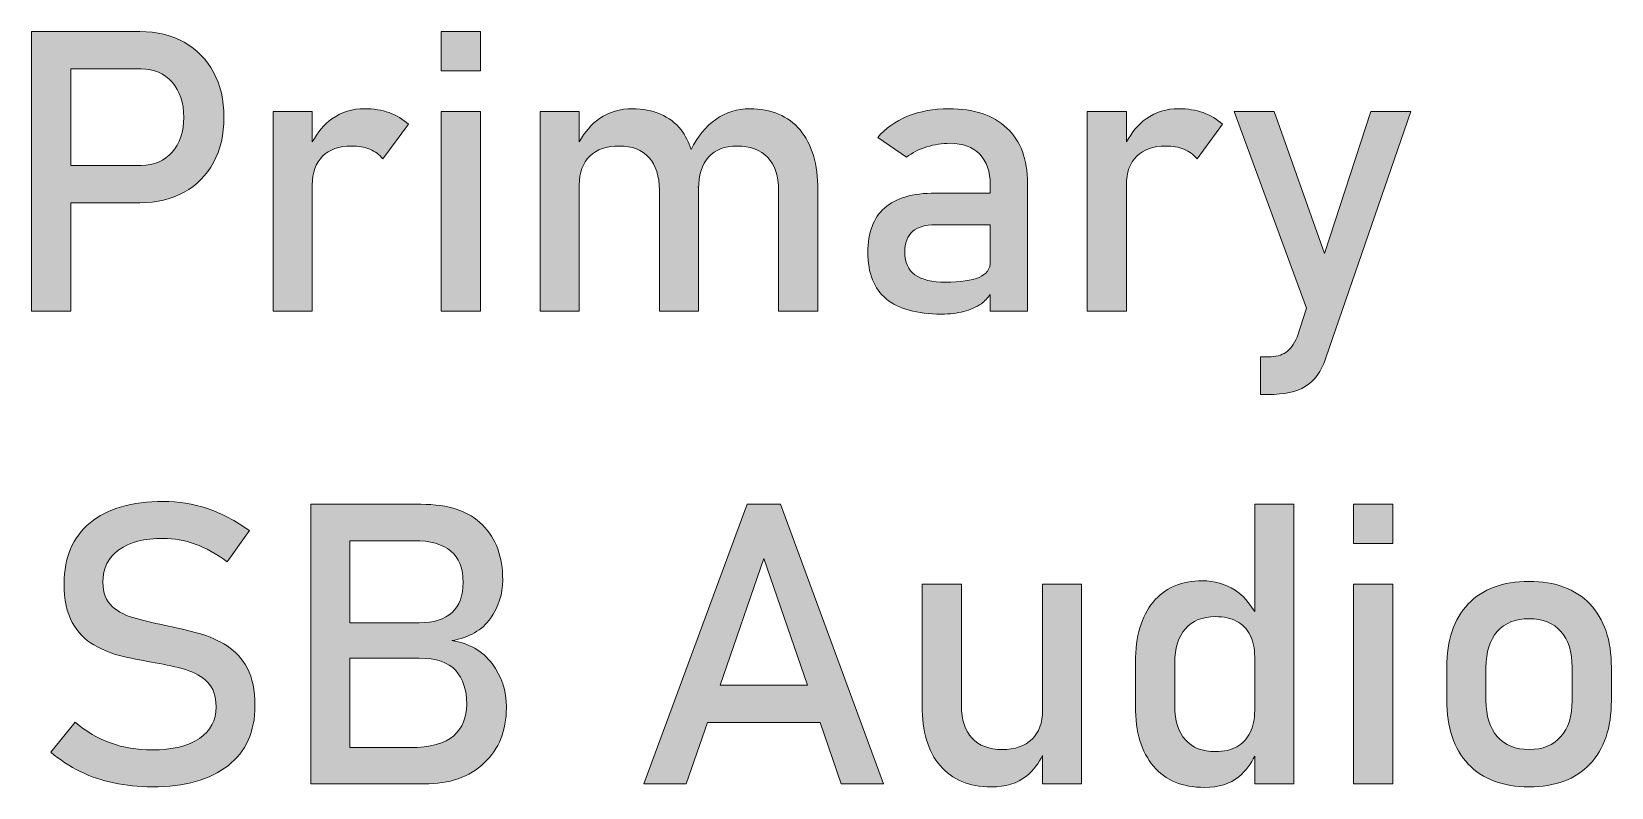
# Model space of a CAD drawing. Header units: inches. Extents: x 25 to 180, y 78 to 199.
# Drawn here: x 71.74 to 78.52, y 172.57 to 175.81 of the extents above; entities that cross this region are included whole.
import ezdxf

# ---------------------------------------------------------------- set-up
doc = ezdxf.new("R2010")
doc.units = ezdxf.units.IN
doc.header["$MEASUREMENT"] = 0

msp = doc.modelspace()

# ---------------------------------------------------------------- hatches: boundary and pattern name
at = {"true_color": 0x231f20}
h = msp.add_hatch(color=250, dxfattribs=at)
h.dxf.hatch_style = 2
edge = h.paths.add_edge_path()
edge.add_spline(control_points=[(71.912, 175.0756), (71.912, 175.0756), (72.2082, 175.0756), (72.2082, 175.0756), (72.2809, 175.0756), (72.3441, 175.0907), (72.3981, 175.121), (72.452, 175.1513), (72.4939, 175.1939), (72.5239, 175.2489), (72.5539, 175.3039), (72.5689, 175.3683), (72.5689, 175.442), (72.5689, 175.5163), (72.5539, 175.581), (72.5239, 175.636), (72.4939, 175.691), (72.452, 175.7338), (72.3981, 175.7643), (72.3441, 175.7949), (72.2809, 175.8101), (72.2082, 175.8101), (72.2082, 175.8101), (71.912, 175.8101), (71.912, 175.8101), (71.912, 175.8101), (71.8302, 175.8101), (71.8302, 175.8101), (71.8302, 175.8101), (71.7436, 175.8101), (71.7436, 175.8101), (71.7436, 175.8101), (71.7436, 174.6101), (71.7436, 174.6101), (71.7436, 174.6101), (71.912, 174.6101), (71.912, 174.6101), (71.912, 174.6101), (71.912, 175.0756), (71.912, 175.0756)], knot_values=[0, 0, 0, 0, 1, 1, 1, 2, 2, 2, 3, 3, 3, 4, 4, 4, 5, 5, 5, 6, 6, 6, 7, 7, 7, 8, 8, 8, 9, 9, 9, 10, 10, 10, 11, 11, 11, 12, 12, 12, 13, 13, 13, 13], degree=3, periodic=1)
edge = h.paths.add_edge_path()
edge.add_spline(control_points=[(72.214, 175.65), (72.269, 175.65), (72.3132, 175.6311), (72.3465, 175.5931), (72.3798, 175.5551), (72.3964, 175.5048), (72.3964, 175.442), (72.3964, 175.3804), (72.3798, 175.3306), (72.3465, 175.2927), (72.3132, 175.2547), (72.269, 175.2357), (72.214, 175.2357), (72.214, 175.2357), (71.912, 175.2357), (71.912, 175.2357), (71.912, 175.2357), (71.912, 175.65), (71.912, 175.65), (71.912, 175.65), (72.214, 175.65), (72.214, 175.65)], knot_values=[0, 0, 0, 0, 1, 1, 1, 2, 2, 2, 3, 3, 3, 4, 4, 4, 5, 5, 5, 6, 6, 6, 7, 7, 7, 7], degree=3, periodic=1)
h = msp.add_hatch(color=250, dxfattribs=at)
h.dxf.hatch_style = 2
h.paths.add_polyline_path([(73.669, 175.8101), (73.5007, 175.8101), (73.5007, 175.6418), (73.669, 175.6418)])
h = msp.add_hatch(color=250, dxfattribs=at)
h.dxf.hatch_style = 2
edge = h.paths.add_edge_path()
edge.add_spline(control_points=[(72.9477, 175.1524), (72.9477, 175.2046), (72.9624, 175.2455), (72.9919, 175.2749), (73.0213, 175.3044), (73.0627, 175.3191), (73.1161, 175.3191), (73.1458, 175.3191), (73.1719, 175.3144), (73.1945, 175.305), (73.217, 175.2957), (73.2358, 175.2819), (73.2506, 175.2638), (73.2506, 175.2638), (73.3604, 175.4123), (73.3604, 175.4123), (73.3367, 175.4343), (73.309, 175.451), (73.2774, 175.4623), (73.2458, 175.4735), (73.2104, 175.4792), (73.1714, 175.4792), (73.1208, 175.4792), (73.0744, 175.4649), (73.0323, 175.4363), (72.9974, 175.4125), (72.9715, 175.3765), (72.9477, 175.3376), (72.9477, 175.3376), (72.9477, 175.4668), (72.9477, 175.4668), (72.9477, 175.4668), (72.7793, 175.4668), (72.7793, 175.4668), (72.7793, 175.4668), (72.7793, 174.6101), (72.7793, 174.6101), (72.7793, 174.6101), (72.9477, 174.6101), (72.9477, 174.6101), (72.9477, 174.6101), (72.9477, 175.1524), (72.9477, 175.1524)], knot_values=[0, 0, 0, 0, 1, 1, 1, 2, 2, 2, 3, 3, 3, 4, 4, 4, 5, 5, 5, 6, 6, 6, 7, 7, 7, 8, 8, 8, 9, 9, 9, 10, 10, 10, 11, 11, 11, 12, 12, 12, 13, 13, 13, 14, 14, 14, 14], degree=3, periodic=1)
h = msp.add_hatch(color=250, dxfattribs=at)
h.dxf.hatch_style = 2
edge = h.paths.add_edge_path()
edge.add_spline(control_points=[(74.4366, 175.1293), (74.4366, 175.1293), (74.4366, 174.6101), (74.4366, 174.6101), (74.4366, 174.6101), (74.6049, 174.6101), (74.6049, 174.6101), (74.6049, 174.6101), (74.6049, 175.1301), (74.6049, 175.1301), (74.6049, 175.1357), (74.6032, 175.1395), (74.6031, 175.145), (74.6031, 175.145), (74.6049, 175.1359), (74.6049, 175.1359), (74.6049, 175.1942), (74.6192, 175.2393), (74.6479, 175.2712), (74.6764, 175.3031), (74.7169, 175.3191), (74.7692, 175.3191), (74.8264, 175.3191), (74.8705, 175.3026), (74.9016, 175.2696), (74.9327, 175.2365), (74.9483, 175.1898), (74.9483, 175.1293), (74.9483, 175.1293), (74.9483, 174.6101), (74.9483, 174.6101), (74.9483, 174.6101), (75.1166, 174.6101), (75.1166, 174.6101), (75.1166, 174.6101), (75.1166, 175.1301), (75.1166, 175.1301), (75.1166, 175.2412), (75.0912, 175.3272), (75.0403, 175.388), (74.9894, 175.4488), (74.9175, 175.4792), (74.8245, 175.4792), (74.7711, 175.4792), (74.7224, 175.4638), (74.6784, 175.433), (74.6353, 175.4028), (74.6006, 175.3592), (74.5733, 175.3037), (74.5616, 175.3343), (74.5496, 175.3647), (74.5307, 175.388), (74.4811, 175.4488), (74.4113, 175.4792), (74.321, 175.4792), (74.2693, 175.4792), (74.2221, 175.4652), (74.1795, 175.4371), (74.144, 175.4137), (74.1175, 175.3772), (74.0932, 175.3374), (74.0932, 175.3374), (74.0932, 175.4668), (74.0932, 175.4668), (74.0932, 175.4668), (73.9249, 175.4668), (73.9249, 175.4668), (73.9249, 175.4668), (73.9249, 174.6101), (73.9249, 174.6101), (73.9249, 174.6101), (74.0932, 174.6101), (74.0932, 174.6101), (74.0932, 174.6101), (74.0932, 175.1524), (74.0932, 175.1524), (74.0932, 175.2052), (74.1082, 175.2462), (74.1382, 175.2753), (74.1682, 175.3045), (74.2107, 175.3191), (74.2657, 175.3191), (74.3202, 175.3191), (74.3623, 175.3026), (74.392, 175.2696), (74.4217, 175.2365), (74.4366, 175.1898), (74.4366, 175.1293)], knot_values=[0, 0, 0, 0, 1, 1, 1, 2, 2, 2, 3, 3, 3, 4, 4, 4, 5, 5, 5, 6, 6, 6, 7, 7, 7, 8, 8, 8, 9, 9, 9, 10, 10, 10, 11, 11, 11, 12, 12, 12, 13, 13, 13, 14, 14, 14, 15, 15, 15, 16, 16, 16, 17, 17, 17, 18, 18, 18, 19, 19, 19, 20, 20, 20, 21, 21, 21, 22, 22, 22, 23, 23, 23, 24, 24, 24, 25, 25, 25, 26, 26, 26, 27, 27, 27, 28, 28, 28, 29, 29, 29, 29], degree=3, periodic=1)
h = msp.add_hatch(color=250, dxfattribs=at)
h.dxf.hatch_style = 2
edge = h.paths.add_edge_path()
edge.add_spline(control_points=[(75.7426, 174.6089), (75.771, 174.6163), (75.7961, 174.6275), (75.8181, 174.6423), (75.8332, 174.6525), (75.8444, 174.6673), (75.8561, 174.6814), (75.8561, 174.6814), (75.8561, 174.6101), (75.8561, 174.6101), (75.8561, 174.6101), (76.0162, 174.6101), (76.0162, 174.6101), (76.0162, 174.6101), (76.0162, 175.1606), (76.0162, 175.1606), (76.0162, 175.2618), (75.9868, 175.3403), (75.9279, 175.3958), (75.869, 175.4514), (75.7859, 175.4792), (75.6786, 175.4792), (75.6137, 175.4792), (75.5547, 175.4683), (75.5016, 175.4466), (75.4485, 175.4249), (75.4058, 175.3945), (75.3733, 175.3554), (75.3733, 175.3554), (75.4963, 175.2712), (75.4963, 175.2712), (75.5221, 175.2905), (75.5514, 175.3052), (75.5842, 175.3154), (75.6169, 175.3255), (75.6501, 175.3306), (75.6836, 175.3306), (75.7386, 175.3306), (75.7811, 175.3151), (75.8111, 175.284), (75.8411, 175.2529), (75.8561, 175.2093), (75.8561, 175.1532), (75.8561, 175.1532), (75.8561, 175.1169), (75.8561, 175.1169), (75.8561, 175.1169), (75.6201, 175.1169), (75.6201, 175.1169), (75.5238, 175.1169), (75.4516, 175.0958), (75.4034, 175.0537), (75.3553, 175.0116), (75.3312, 174.948), (75.3312, 174.8627), (75.3312, 174.773), (75.3575, 174.7064), (75.41, 174.663), (75.4626, 174.6195), (75.5414, 174.5978), (75.6465, 174.5978), (75.6822, 174.5978), (75.7143, 174.6015), (75.7426, 174.6089)], knot_values=[0, 0, 0, 0, 1, 1, 1, 2, 2, 2, 3, 3, 3, 4, 4, 4, 5, 5, 5, 6, 6, 6, 7, 7, 7, 8, 8, 8, 9, 9, 9, 10, 10, 10, 11, 11, 11, 12, 12, 12, 13, 13, 13, 14, 14, 14, 15, 15, 15, 16, 16, 16, 17, 17, 17, 18, 18, 18, 19, 19, 19, 20, 20, 20, 21, 21, 21, 21], degree=3, periodic=1)
edge = h.paths.add_edge_path()
edge.add_spline(control_points=[(75.4897, 174.8627), (75.4897, 174.9028), (75.5007, 174.9327), (75.5227, 174.9522), (75.5447, 174.9718), (75.5774, 174.9815), (75.6209, 174.9815), (75.6209, 174.9815), (75.8561, 174.9815), (75.8561, 174.9815), (75.8561, 174.9815), (75.8561, 174.8198), (75.8561, 174.8198), (75.8561, 174.7906), (75.8401, 174.7692), (75.8082, 174.7554), (75.7763, 174.7416), (75.7285, 174.7348), (75.6646, 174.7348), (75.6063, 174.7348), (75.5626, 174.7452), (75.5334, 174.7661), (75.5042, 174.787), (75.4897, 174.8192), (75.4897, 174.8627)], knot_values=[0, 0, 0, 0, 1, 1, 1, 2, 2, 2, 3, 3, 3, 4, 4, 4, 5, 5, 5, 6, 6, 6, 7, 7, 7, 8, 8, 8, 8], degree=3, periodic=1)
h = msp.add_hatch(color=250, dxfattribs=at)
h.dxf.hatch_style = 2
edge = h.paths.add_edge_path()
edge.add_spline(control_points=[(76.6088, 175.3191), (76.6385, 175.3191), (76.6646, 175.3144), (76.6872, 175.305), (76.7097, 175.2957), (76.7285, 175.2819), (76.7433, 175.2638), (76.7433, 175.2638), (76.8531, 175.4123), (76.8531, 175.4123), (76.8294, 175.4343), (76.8018, 175.451), (76.7701, 175.4623), (76.7385, 175.4735), (76.7031, 175.4792), (76.6641, 175.4792), (76.6135, 175.4792), (76.5671, 175.4649), (76.525, 175.4363), (76.4901, 175.4125), (76.4642, 175.3765), (76.4404, 175.3376), (76.4404, 175.3376), (76.4404, 175.4668), (76.4404, 175.4668), (76.4404, 175.4668), (76.2721, 175.4668), (76.2721, 175.4668), (76.2721, 175.4668), (76.2721, 174.6101), (76.2721, 174.6101), (76.2721, 174.6101), (76.4404, 174.6101), (76.4404, 174.6101), (76.4404, 174.6101), (76.4404, 175.1524), (76.4404, 175.1524), (76.4404, 175.2046), (76.4551, 175.2455), (76.4846, 175.2749), (76.514, 175.3044), (76.5554, 175.3191), (76.6088, 175.3191)], knot_values=[0, 0, 0, 0, 1, 1, 1, 2, 2, 2, 3, 3, 3, 4, 4, 4, 5, 5, 5, 6, 6, 6, 7, 7, 7, 8, 8, 8, 9, 9, 9, 10, 10, 10, 11, 11, 11, 12, 12, 12, 13, 13, 13, 14, 14, 14, 14], degree=3, periodic=1)
h = msp.add_hatch(color=250, dxfattribs=at)
h.dxf.hatch_style = 2
h.paths.add_polyline_path([(73.669, 175.4668), (73.5007, 175.4668), (73.5007, 174.6101), (73.669, 174.6101)])
h = msp.add_hatch(color=250, dxfattribs=at)
h.dxf.hatch_style = 2
edge = h.paths.add_edge_path()
edge.add_spline(control_points=[(77.4894, 175.4668), (77.4894, 175.4668), (77.2898, 174.8572), (77.2898, 174.8572), (77.2898, 174.8572), (77.0743, 175.4668), (77.0743, 175.4668), (77.0743, 175.4668), (76.9026, 175.4668), (76.9026, 175.4668), (76.9026, 175.4668), (77.2134, 174.6238), (77.2134, 174.6238), (77.2134, 174.6238), (77.1725, 174.4987), (77.1725, 174.4987), (77.1587, 174.4679), (77.1426, 174.4462), (77.1242, 174.4335), (77.1058, 174.4209), (77.0809, 174.4145), (77.0495, 174.4145), (77.0495, 174.4145), (77.0157, 174.4145), (77.0157, 174.4145), (77.0157, 174.4145), (77.0157, 174.2528), (77.0157, 174.2528), (77.0157, 174.2528), (77.0495, 174.2528), (77.0495, 174.2528), (77.1166, 174.2528), (77.1694, 174.2642), (77.2079, 174.287), (77.2465, 174.3099), (77.2759, 174.3507), (77.2963, 174.4096), (77.2963, 174.4096), (77.661, 175.4668), (77.661, 175.4668), (77.661, 175.4668), (77.4894, 175.4668), (77.4894, 175.4668)], knot_values=[0, 0, 0, 0, 1, 1, 1, 2, 2, 2, 3, 3, 3, 4, 4, 4, 5, 5, 5, 6, 6, 6, 7, 7, 7, 8, 8, 8, 9, 9, 9, 10, 10, 10, 11, 11, 11, 12, 12, 12, 13, 13, 13, 14, 14, 14, 14], degree=3, periodic=1)
h = msp.add_hatch(color=250, dxfattribs=at)
h.dxf.hatch_style = 2
edge = h.paths.add_edge_path()
edge.add_spline(control_points=[(72.5825, 173.1737), (72.5465, 173.1971), (72.5064, 173.2149), (72.4624, 173.2273), (72.4184, 173.2397), (72.3744, 173.2503), (72.3304, 173.2591), (72.2814, 173.269), (72.2356, 173.2796), (72.193, 173.2909), (72.1503, 173.3022), (72.1158, 173.3196), (72.0894, 173.3433), (72.063, 173.3669), (72.0498, 173.4013), (72.0498, 173.4465), (72.0498, 173.4465), (72.0498, 173.4473), (72.0498, 173.4473), (72.0498, 173.5073), (72.0725, 173.5536), (72.1179, 173.5863), (72.1633, 173.6191), (72.2269, 173.6354), (72.3089, 173.6354), (72.3546, 173.6354), (72.4001, 173.6272), (72.4455, 173.6107), (72.4909, 173.5942), (72.5364, 173.5689), (72.5821, 173.5348), (72.5821, 173.5348), (72.6778, 173.6685), (72.6778, 173.6685), (72.6195, 173.7108), (72.5595, 173.7423), (72.4979, 173.763), (72.4363, 173.7836), (72.3733, 173.7939), (72.3089, 173.7939), (72.1736, 173.7939), (72.0687, 173.7632), (71.9945, 173.7019), (71.9202, 173.6405), (71.8831, 173.554), (71.8831, 173.4423), (71.8831, 173.4423), (71.8831, 173.4415), (71.8831, 173.4415), (71.8831, 173.3716), (71.8948, 173.3158), (71.9181, 173.274), (71.9415, 173.2321), (71.9725, 173.2001), (72.011, 173.1778), (72.0495, 173.1555), (72.0917, 173.1392), (72.1377, 173.1287), (72.1836, 173.1182), (72.2291, 173.1092), (72.2742, 173.1015), (72.321, 173.0938), (72.3641, 173.084), (72.4034, 173.0722), (72.4428, 173.0603), (72.4745, 173.0423), (72.4987, 173.0181), (72.5229, 172.9939), (72.5351, 172.959), (72.5351, 172.9133), (72.5351, 172.9133), (72.5351, 172.9125), (72.5351, 172.9125), (72.5351, 172.8542), (72.5111, 172.8088), (72.4633, 172.7763), (72.4154, 172.7438), (72.348, 172.7276), (72.2611, 172.7276), (72.1967, 172.7276), (72.137, 172.7375), (72.082, 172.7573), (72.0269, 172.7771), (71.9766, 172.8068), (71.9309, 172.8464), (71.9309, 172.8464), (71.8261, 172.7177), (71.8261, 172.7177), (71.8652, 172.6847), (71.9071, 172.6572), (71.952, 172.6352), (71.9968, 172.6132), (72.045, 172.5967), (72.0964, 172.5857), (72.1479, 172.5747), (72.2027, 172.5691), (72.2611, 172.5691), (72.4008, 172.5691), (72.5092, 172.5994), (72.5862, 172.6599), (72.6632, 172.7205), (72.7018, 172.806), (72.7018, 172.9166), (72.7018, 172.9166), (72.7018, 172.9183), (72.7018, 172.9183), (72.7018, 172.9837), (72.6909, 173.0368), (72.6692, 173.0775), (72.6474, 173.1182), (72.6185, 173.1503), (72.5825, 173.1737)], knot_values=[0, 0, 0, 0, 1, 1, 1, 2, 2, 2, 3, 3, 3, 4, 4, 4, 5, 5, 5, 6, 6, 6, 7, 7, 7, 8, 8, 8, 9, 9, 9, 10, 10, 10, 11, 11, 11, 12, 12, 12, 13, 13, 13, 14, 14, 14, 15, 15, 15, 16, 16, 16, 17, 17, 17, 18, 18, 18, 19, 19, 19, 20, 20, 20, 21, 21, 21, 22, 22, 22, 23, 23, 23, 24, 24, 24, 25, 25, 25, 26, 26, 26, 27, 27, 27, 28, 28, 28, 29, 29, 29, 30, 30, 30, 31, 31, 31, 32, 32, 32, 33, 33, 33, 34, 34, 34, 35, 35, 35, 36, 36, 36, 37, 37, 37, 37], degree=3, periodic=1)
h = msp.add_hatch(color=250, dxfattribs=at)
h.dxf.hatch_style = 2
edge = h.paths.add_edge_path()
edge.add_spline(control_points=[(73.546, 173.1964), (73.6214, 173.2101), (73.6767, 173.2419), (73.712, 173.2917), (73.7472, 173.3415), (73.7648, 173.3964), (73.7648, 173.4564), (73.7648, 173.5554), (73.7359, 173.6343), (73.6781, 173.6932), (73.6203, 173.7521), (73.5323, 173.7815), (73.414, 173.7815), (73.414, 173.7815), (73.1087, 173.7815), (73.1087, 173.7815), (73.1087, 173.7815), (73.0401, 173.7815), (73.0401, 173.7815), (73.0401, 173.7815), (72.9411, 173.7815), (72.9411, 173.7815), (72.9411, 173.7815), (72.9411, 172.5815), (72.9411, 172.5815), (72.9411, 172.5815), (73.0401, 172.5815), (73.0401, 172.5815), (73.0401, 172.5815), (73.1087, 172.5815), (73.1087, 172.5815), (73.1087, 172.5815), (73.428, 172.5815), (73.428, 172.5815), (73.5364, 172.5815), (73.6223, 172.6115), (73.6855, 172.6715), (73.7488, 172.7315), (73.7804, 172.8104), (73.7804, 172.9084), (73.7804, 172.9084), (73.7804, 172.9108), (73.7804, 172.9108), (73.7804, 172.9813), (73.7599, 173.0437), (73.719, 173.0982), (73.678, 173.1527), (73.6203, 173.1854), (73.546, 173.1964)], knot_values=[0, 0, 0, 0, 1, 1, 1, 2, 2, 2, 3, 3, 3, 4, 4, 4, 5, 5, 5, 6, 6, 6, 7, 7, 7, 8, 8, 8, 9, 9, 9, 10, 10, 10, 11, 11, 11, 12, 12, 12, 13, 13, 13, 14, 14, 14, 15, 15, 15, 16, 16, 16, 16], degree=3, periodic=1)
edge = h.paths.add_edge_path()
edge.add_spline(control_points=[(73.3835, 173.6255), (73.4539, 173.6255), (73.5067, 173.6107), (73.5419, 173.581), (73.5771, 173.5513), (73.5948, 173.5064), (73.5948, 173.4465), (73.5948, 173.3898), (73.5789, 173.3467), (73.5473, 173.3173), (73.5157, 173.2879), (73.4687, 173.2731), (73.4066, 173.2731), (73.4066, 173.2731), (73.1087, 173.2731), (73.1087, 173.2731), (73.1087, 173.2731), (73.1087, 173.6255), (73.1087, 173.6255), (73.1087, 173.6255), (73.3835, 173.6255), (73.3835, 173.6255)], knot_values=[0, 0, 0, 0, 1, 1, 1, 2, 2, 2, 3, 3, 3, 4, 4, 4, 5, 5, 5, 6, 6, 6, 7, 7, 7, 7], degree=3, periodic=1)
edge = h.paths.add_edge_path()
edge.add_spline(control_points=[(73.6104, 172.9232), (73.6104, 172.8676), (73.5919, 172.8228), (73.5547, 172.7887), (73.5176, 172.7546), (73.4545, 172.7375), (73.3653, 172.7375), (73.3653, 172.7375), (73.1087, 172.7375), (73.1087, 172.7375), (73.1087, 172.7375), (73.1087, 173.1213), (73.1087, 173.1213), (73.1087, 173.1213), (73.4066, 173.1213), (73.4066, 173.1213), (73.4792, 173.1213), (73.5313, 173.1035), (73.563, 173.0681), (73.5946, 173.0326), (73.6104, 172.9851), (73.6104, 172.9257), (73.6104, 172.9257), (73.6104, 172.9232), (73.6104, 172.9232)], knot_values=[0, 0, 0, 0, 1, 1, 1, 2, 2, 2, 3, 3, 3, 4, 4, 4, 5, 5, 5, 6, 6, 6, 7, 7, 7, 8, 8, 8, 8], degree=3, periodic=1)
h = msp.add_hatch(color=250, dxfattribs=at)
h.dxf.hatch_style = 2
h.paths.add_polyline_path([(74.8129, 173.7815), (74.3705, 172.5815), (74.5521, 172.5815), (74.6426, 172.8448), (75.1269, 172.8448), (75.2173, 172.5815), (75.3989, 172.5815), (74.9565, 173.7815)])
h.paths.add_polyline_path([(74.6976, 173.0049), (74.8847, 173.5496), (75.0718, 173.0049)])
h = msp.add_hatch(color=250, dxfattribs=at)
h.dxf.hatch_style = 2
edge = h.paths.add_edge_path()
edge.add_spline(control_points=[(76.9909, 173.321), (76.9672, 173.3577), (76.9413, 173.3915), (76.9063, 173.4134), (76.8642, 173.4398), (76.8179, 173.4531), (76.7672, 173.4531), (76.6759, 173.4531), (76.6051, 173.4227), (76.5547, 173.3619), (76.5044, 173.301), (76.4792, 173.2151), (76.4792, 173.1039), (76.4792, 173.1039), (76.4792, 172.915), (76.4792, 172.915), (76.4792, 172.8044), (76.5049, 172.7187), (76.5564, 172.6579), (76.6078, 172.5971), (76.6809, 172.5667), (76.7755, 172.5667), (76.836, 172.5667), (76.8851, 172.582), (76.9228, 172.6125), (76.955, 172.6386), (76.975, 172.6691), (76.9909, 172.701), (76.9909, 172.701), (76.9909, 172.5815), (76.9909, 172.5815), (76.9909, 172.5815), (77.1593, 172.5815), (77.1593, 172.5815), (77.1593, 172.5815), (77.1593, 173.7815), (77.1593, 173.7815), (77.1593, 173.7815), (76.9909, 173.7815), (76.9909, 173.7815), (76.9909, 173.7815), (76.9909, 173.321), (76.9909, 173.321)], knot_values=[0, 0, 0, 0, 1, 1, 1, 2, 2, 2, 3, 3, 3, 4, 4, 4, 5, 5, 5, 6, 6, 6, 7, 7, 7, 8, 8, 8, 9, 9, 9, 10, 10, 10, 11, 11, 11, 12, 12, 12, 13, 13, 13, 14, 14, 14, 14], degree=3, periodic=1)
edge = h.paths.add_edge_path()
edge.add_spline(control_points=[(76.9711, 172.8019), (76.9579, 172.7755), (76.9388, 172.7553), (76.9137, 172.7412), (76.8887, 172.7272), (76.8583, 172.7202), (76.8225, 172.7202), (76.767, 172.7202), (76.7239, 172.7371), (76.6934, 172.7709), (76.6628, 172.8048), (76.6476, 172.8528), (76.6476, 172.915), (76.6476, 172.915), (76.6476, 173.1015), (76.6476, 173.1015), (76.6476, 173.1642), (76.6628, 173.2129), (76.6934, 173.2475), (76.7239, 173.2822), (76.767, 173.2995), (76.8225, 173.2995), (76.8583, 173.2995), (76.8887, 173.2928), (76.9137, 173.2793), (76.9388, 173.2658), (76.9579, 173.2462), (76.9711, 173.2203), (76.9843, 173.1945), (76.9909, 173.1634), (76.9909, 173.1271), (76.9909, 173.1271), (76.9909, 172.8968), (76.9909, 172.8968), (76.9909, 172.8599), (76.9843, 172.8283), (76.9711, 172.8019)], knot_values=[0, 0, 0, 0, 1, 1, 1, 2, 2, 2, 3, 3, 3, 4, 4, 4, 5, 5, 5, 6, 6, 6, 7, 7, 7, 8, 8, 8, 9, 9, 9, 10, 10, 10, 11, 11, 11, 12, 12, 12, 12], degree=3, periodic=1)
h = msp.add_hatch(color=250, dxfattribs=at)
h.dxf.hatch_style = 2
h.paths.add_polyline_path([(77.4151, 173.6132), (77.5835, 173.6132), (77.5835, 173.7815), (77.4151, 173.7815)])
h = msp.add_hatch(color=250, dxfattribs=at)
h.dxf.hatch_style = 2
edge = h.paths.add_edge_path()
edge.add_spline(control_points=[(76.0806, 172.8976), (76.0806, 172.8443), (76.0656, 172.8028), (76.0356, 172.7734), (76.0056, 172.744), (75.9628, 172.7293), (75.9073, 172.7293), (75.8517, 172.7293), (75.8086, 172.7456), (75.7781, 172.7784), (75.7476, 172.8111), (75.7323, 172.8575), (75.7323, 172.9174), (75.7323, 172.9174), (75.7323, 173.4382), (75.7323, 173.4382), (75.7323, 173.4382), (75.5639, 173.4382), (75.5639, 173.4382), (75.5639, 173.4382), (75.5639, 172.9174), (75.5639, 172.9174), (75.5639, 172.8068), (75.5897, 172.7211), (75.6411, 172.6603), (75.6926, 172.5995), (75.7656, 172.5691), (75.8602, 172.5691), (75.9224, 172.5691), (75.9728, 172.5844), (76.0113, 172.615), (76.0443, 172.6411), (76.0645, 172.6717), (76.0806, 172.7037), (76.0806, 172.7037), (76.0806, 172.5815), (76.0806, 172.5815), (76.0806, 172.5815), (76.2481, 172.5815), (76.2481, 172.5815), (76.2481, 172.5815), (76.2481, 173.4382), (76.2481, 173.4382), (76.2481, 173.4382), (76.0806, 173.4382), (76.0806, 173.4382), (76.0806, 173.4382), (76.0806, 172.8976), (76.0806, 172.8976)], knot_values=[0, 0, 0, 0, 1, 1, 1, 2, 2, 2, 3, 3, 3, 4, 4, 4, 5, 5, 5, 6, 6, 6, 7, 7, 7, 8, 8, 8, 9, 9, 9, 10, 10, 10, 11, 11, 11, 12, 12, 12, 13, 13, 13, 14, 14, 14, 15, 15, 15, 16, 16, 16, 16], degree=3, periodic=1)
h = msp.add_hatch(color=250, dxfattribs=at)
h.dxf.hatch_style = 2
h.paths.add_polyline_path([(77.4151, 172.5815), (77.5835, 172.5815), (77.5835, 173.4382), (77.4151, 173.4382)])
h = msp.add_hatch(color=250, dxfattribs=at)
h.dxf.hatch_style = 2
edge = h.paths.add_edge_path()
edge.add_spline(control_points=[(78.4286, 173.354), (78.367, 173.4184), (78.28, 173.4506), (78.1678, 173.4506), (78.0555, 173.4506), (77.9686, 173.4184), (77.907, 173.354), (77.8454, 173.2896), (77.8146, 173.1989), (77.8146, 173.0817), (77.8146, 173.0817), (77.8146, 172.9422), (77.8146, 172.9422), (77.8146, 172.8239), (77.8454, 172.7322), (77.907, 172.6669), (77.9686, 172.6017), (78.0555, 172.5691), (78.1678, 172.5691), (78.28, 172.5691), (78.367, 172.6015), (78.4286, 172.6661), (78.4902, 172.7308), (78.521, 172.822), (78.521, 172.9397), (78.521, 172.9397), (78.521, 173.0817), (78.521, 173.0817), (78.521, 173.1989), (78.4902, 173.2896), (78.4286, 173.354)], knot_values=[0, 0, 0, 0, 1, 1, 1, 2, 2, 2, 3, 3, 3, 4, 4, 4, 5, 5, 5, 6, 6, 6, 7, 7, 7, 8, 8, 8, 9, 9, 9, 10, 10, 10, 10], degree=3, periodic=1)
edge = h.paths.add_edge_path()
edge.add_spline(control_points=[(78.3527, 172.9397), (78.3527, 172.8731), (78.3366, 172.8214), (78.3044, 172.7845), (78.2722, 172.7477), (78.2267, 172.7293), (78.1678, 172.7293), (78.1095, 172.7293), (78.0641, 172.7477), (78.0316, 172.7845), (77.9992, 172.8214), (77.9829, 172.8731), (77.9829, 172.9397), (77.9829, 172.9397), (77.9829, 173.0817), (77.9829, 173.0817), (77.9829, 173.1482), (77.9992, 173.1997), (78.0316, 173.236), (78.0641, 173.2723), (78.1095, 173.2905), (78.1678, 173.2905), (78.2267, 173.2905), (78.2722, 173.2723), (78.3044, 173.236), (78.3366, 173.1997), (78.3527, 173.1482), (78.3527, 173.0817), (78.3527, 173.0817), (78.3527, 172.9397), (78.3527, 172.9397)], knot_values=[0, 0, 0, 0, 1, 1, 1, 2, 2, 2, 3, 3, 3, 4, 4, 4, 5, 5, 5, 6, 6, 6, 7, 7, 7, 8, 8, 8, 9, 9, 9, 10, 10, 10, 10], degree=3, periodic=1)

# ---------------------------------------------------------------- linework, layer by layer
at = {"lineweight": 0}
for points in [[(73.669, 175.8101), (73.5007, 175.8101), (73.5007, 175.6418), (73.669, 175.6418), (73.669, 175.8101)], [(73.669, 175.4668), (73.5007, 175.4668), (73.5007, 174.6101), (73.669, 174.6101), (73.669, 175.4668)], [(74.8129, 173.7815), (74.3705, 172.5815), (74.5521, 172.5815), (74.6426, 172.8448), (75.1269, 172.8448), (75.2173, 172.5815), (75.3989, 172.5815), (74.9565, 173.7815), (74.8129, 173.7815)], [(77.4151, 173.6132), (77.5835, 173.6132), (77.5835, 173.7815), (77.4151, 173.7815), (77.4151, 173.6132)], [(74.6976, 173.0049), (74.8847, 173.5496), (75.0718, 173.0049), (74.6976, 173.0049)], [(77.4151, 172.5815), (77.5835, 172.5815), (77.5835, 173.4382), (77.4151, 173.4382), (77.4151, 172.5815)]]:
    msp.add_lwpolyline(points, dxfattribs=at)
for points, knots in [([(71.912, 175.0756), (71.912, 175.0756), (72.2082, 175.0756), (72.2082, 175.0756), (72.2809, 175.0756), (72.3441, 175.0907), (72.3981, 175.121), (72.452, 175.1513), (72.4939, 175.1939), (72.5239, 175.2489), (72.5539, 175.3039), (72.5689, 175.3683), (72.5689, 175.442), (72.5689, 175.5163), (72.5539, 175.581), (72.5239, 175.636), (72.4939, 175.691), (72.452, 175.7338), (72.3981, 175.7643), (72.3441, 175.7949), (72.2809, 175.8101), (72.2082, 175.8101), (72.2082, 175.8101), (71.912, 175.8101), (71.912, 175.8101), (71.912, 175.8101), (71.8302, 175.8101), (71.8302, 175.8101), (71.8302, 175.8101), (71.7436, 175.8101), (71.7436, 175.8101), (71.7436, 175.8101), (71.7436, 174.6101), (71.7436, 174.6101), (71.7436, 174.6101), (71.912, 174.6101), (71.912, 174.6101), (71.912, 174.6101), (71.912, 175.0756), (71.912, 175.0756)], [0, 0, 0, 0, 1, 1, 1, 2, 2, 2, 3, 3, 3, 4, 4, 4, 5, 5, 5, 6, 6, 6, 7, 7, 7, 8, 8, 8, 9, 9, 9, 10, 10, 10, 11, 11, 11, 12, 12, 12, 13, 13, 13, 13]), ([(72.214, 175.65), (72.269, 175.65), (72.3132, 175.6311), (72.3465, 175.5931), (72.3798, 175.5551), (72.3964, 175.5048), (72.3964, 175.442), (72.3964, 175.3804), (72.3798, 175.3306), (72.3465, 175.2927), (72.3132, 175.2547), (72.269, 175.2357), (72.214, 175.2357), (72.214, 175.2357), (71.912, 175.2357), (71.912, 175.2357), (71.912, 175.2357), (71.912, 175.65), (71.912, 175.65), (71.912, 175.65), (72.214, 175.65), (72.214, 175.65)], [0, 0, 0, 0, 1, 1, 1, 2, 2, 2, 3, 3, 3, 4, 4, 4, 5, 5, 5, 6, 6, 6, 7, 7, 7, 7]), ([(72.9477, 175.1524), (72.9477, 175.2046), (72.9624, 175.2455), (72.9919, 175.2749), (73.0213, 175.3044), (73.0627, 175.3191), (73.1161, 175.3191), (73.1458, 175.3191), (73.1719, 175.3144), (73.1945, 175.305), (73.217, 175.2957), (73.2358, 175.2819), (73.2506, 175.2638), (73.2506, 175.2638), (73.3604, 175.4123), (73.3604, 175.4123), (73.3367, 175.4343), (73.309, 175.451), (73.2774, 175.4623), (73.2458, 175.4735), (73.2104, 175.4792), (73.1714, 175.4792), (73.1208, 175.4792), (73.0744, 175.4649), (73.0323, 175.4363), (72.9974, 175.4125), (72.9715, 175.3765), (72.9477, 175.3376), (72.9477, 175.3376), (72.9477, 175.4668), (72.9477, 175.4668), (72.9477, 175.4668), (72.7793, 175.4668), (72.7793, 175.4668), (72.7793, 175.4668), (72.7793, 174.6101), (72.7793, 174.6101), (72.7793, 174.6101), (72.9477, 174.6101), (72.9477, 174.6101), (72.9477, 174.6101), (72.9477, 175.1524), (72.9477, 175.1524)], [0, 0, 0, 0, 1, 1, 1, 2, 2, 2, 3, 3, 3, 4, 4, 4, 5, 5, 5, 6, 6, 6, 7, 7, 7, 8, 8, 8, 9, 9, 9, 10, 10, 10, 11, 11, 11, 12, 12, 12, 13, 13, 13, 14, 14, 14, 14]), ([(74.4366, 175.1293), (74.4366, 175.1293), (74.4366, 174.6101), (74.4366, 174.6101), (74.4366, 174.6101), (74.6049, 174.6101), (74.6049, 174.6101), (74.6049, 174.6101), (74.6049, 175.1301), (74.6049, 175.1301), (74.6049, 175.1357), (74.6032, 175.1395), (74.6031, 175.145), (74.6031, 175.145), (74.6049, 175.1359), (74.6049, 175.1359), (74.6049, 175.1942), (74.6192, 175.2393), (74.6479, 175.2712), (74.6764, 175.3031), (74.7169, 175.3191), (74.7692, 175.3191), (74.8264, 175.3191), (74.8705, 175.3026), (74.9016, 175.2696), (74.9327, 175.2365), (74.9483, 175.1898), (74.9483, 175.1293), (74.9483, 175.1293), (74.9483, 174.6101), (74.9483, 174.6101), (74.9483, 174.6101), (75.1166, 174.6101), (75.1166, 174.6101), (75.1166, 174.6101), (75.1166, 175.1301), (75.1166, 175.1301), (75.1166, 175.2412), (75.0912, 175.3272), (75.0403, 175.388), (74.9894, 175.4488), (74.9175, 175.4792), (74.8245, 175.4792), (74.7711, 175.4792), (74.7224, 175.4638), (74.6784, 175.433), (74.6353, 175.4028), (74.6006, 175.3592), (74.5733, 175.3037), (74.5616, 175.3343), (74.5496, 175.3647), (74.5307, 175.388), (74.4811, 175.4488), (74.4113, 175.4792), (74.321, 175.4792), (74.2693, 175.4792), (74.2221, 175.4652), (74.1795, 175.4371), (74.144, 175.4137), (74.1175, 175.3772), (74.0932, 175.3374), (74.0932, 175.3374), (74.0932, 175.4668), (74.0932, 175.4668), (74.0932, 175.4668), (73.9249, 175.4668), (73.9249, 175.4668), (73.9249, 175.4668), (73.9249, 174.6101), (73.9249, 174.6101), (73.9249, 174.6101), (74.0932, 174.6101), (74.0932, 174.6101), (74.0932, 174.6101), (74.0932, 175.1524), (74.0932, 175.1524), (74.0932, 175.2052), (74.1082, 175.2462), (74.1382, 175.2753), (74.1682, 175.3045), (74.2107, 175.3191), (74.2657, 175.3191), (74.3202, 175.3191), (74.3623, 175.3026), (74.392, 175.2696), (74.4217, 175.2365), (74.4366, 175.1898), (74.4366, 175.1293)], [0, 0, 0, 0, 1, 1, 1, 2, 2, 2, 3, 3, 3, 4, 4, 4, 5, 5, 5, 6, 6, 6, 7, 7, 7, 8, 8, 8, 9, 9, 9, 10, 10, 10, 11, 11, 11, 12, 12, 12, 13, 13, 13, 14, 14, 14, 15, 15, 15, 16, 16, 16, 17, 17, 17, 18, 18, 18, 19, 19, 19, 20, 20, 20, 21, 21, 21, 22, 22, 22, 23, 23, 23, 24, 24, 24, 25, 25, 25, 26, 26, 26, 27, 27, 27, 28, 28, 28, 29, 29, 29, 29]), ([(75.7426, 174.6089), (75.771, 174.6163), (75.7961, 174.6275), (75.8181, 174.6423), (75.8332, 174.6525), (75.8444, 174.6673), (75.8561, 174.6814), (75.8561, 174.6814), (75.8561, 174.6101), (75.8561, 174.6101), (75.8561, 174.6101), (76.0162, 174.6101), (76.0162, 174.6101), (76.0162, 174.6101), (76.0162, 175.1606), (76.0162, 175.1606), (76.0162, 175.2618), (75.9868, 175.3403), (75.9279, 175.3958), (75.869, 175.4514), (75.7859, 175.4792), (75.6786, 175.4792), (75.6137, 175.4792), (75.5547, 175.4683), (75.5016, 175.4466), (75.4485, 175.4249), (75.4058, 175.3945), (75.3733, 175.3554), (75.3733, 175.3554), (75.4963, 175.2712), (75.4963, 175.2712), (75.5221, 175.2905), (75.5514, 175.3052), (75.5842, 175.3154), (75.6169, 175.3255), (75.6501, 175.3306), (75.6836, 175.3306), (75.7386, 175.3306), (75.7811, 175.3151), (75.8111, 175.284), (75.8411, 175.2529), (75.8561, 175.2093), (75.8561, 175.1532), (75.8561, 175.1532), (75.8561, 175.1169), (75.8561, 175.1169), (75.8561, 175.1169), (75.6201, 175.1169), (75.6201, 175.1169), (75.5238, 175.1169), (75.4516, 175.0958), (75.4034, 175.0537), (75.3553, 175.0116), (75.3312, 174.948), (75.3312, 174.8627), (75.3312, 174.773), (75.3575, 174.7064), (75.41, 174.663), (75.4626, 174.6195), (75.5414, 174.5978), (75.6465, 174.5978), (75.6822, 174.5978), (75.7143, 174.6015), (75.7426, 174.6089)], [0, 0, 0, 0, 1, 1, 1, 2, 2, 2, 3, 3, 3, 4, 4, 4, 5, 5, 5, 6, 6, 6, 7, 7, 7, 8, 8, 8, 9, 9, 9, 10, 10, 10, 11, 11, 11, 12, 12, 12, 13, 13, 13, 14, 14, 14, 15, 15, 15, 16, 16, 16, 17, 17, 17, 18, 18, 18, 19, 19, 19, 20, 20, 20, 21, 21, 21, 21]), ([(76.6088, 175.3191), (76.6385, 175.3191), (76.6646, 175.3144), (76.6872, 175.305), (76.7097, 175.2957), (76.7285, 175.2819), (76.7433, 175.2638), (76.7433, 175.2638), (76.8531, 175.4123), (76.8531, 175.4123), (76.8294, 175.4343), (76.8018, 175.451), (76.7701, 175.4623), (76.7385, 175.4735), (76.7031, 175.4792), (76.6641, 175.4792), (76.6135, 175.4792), (76.5671, 175.4649), (76.525, 175.4363), (76.4901, 175.4125), (76.4642, 175.3765), (76.4404, 175.3376), (76.4404, 175.3376), (76.4404, 175.4668), (76.4404, 175.4668), (76.4404, 175.4668), (76.2721, 175.4668), (76.2721, 175.4668), (76.2721, 175.4668), (76.2721, 174.6101), (76.2721, 174.6101), (76.2721, 174.6101), (76.4404, 174.6101), (76.4404, 174.6101), (76.4404, 174.6101), (76.4404, 175.1524), (76.4404, 175.1524), (76.4404, 175.2046), (76.4551, 175.2455), (76.4846, 175.2749), (76.514, 175.3044), (76.5554, 175.3191), (76.6088, 175.3191)], [0, 0, 0, 0, 1, 1, 1, 2, 2, 2, 3, 3, 3, 4, 4, 4, 5, 5, 5, 6, 6, 6, 7, 7, 7, 8, 8, 8, 9, 9, 9, 10, 10, 10, 11, 11, 11, 12, 12, 12, 13, 13, 13, 14, 14, 14, 14]), ([(77.4894, 175.4668), (77.4894, 175.4668), (77.2898, 174.8572), (77.2898, 174.8572), (77.2898, 174.8572), (77.0743, 175.4668), (77.0743, 175.4668), (77.0743, 175.4668), (76.9026, 175.4668), (76.9026, 175.4668), (76.9026, 175.4668), (77.2134, 174.6238), (77.2134, 174.6238), (77.2134, 174.6238), (77.1725, 174.4987), (77.1725, 174.4987), (77.1587, 174.4679), (77.1426, 174.4462), (77.1242, 174.4335), (77.1058, 174.4209), (77.0809, 174.4145), (77.0495, 174.4145), (77.0495, 174.4145), (77.0157, 174.4145), (77.0157, 174.4145), (77.0157, 174.4145), (77.0157, 174.2528), (77.0157, 174.2528), (77.0157, 174.2528), (77.0495, 174.2528), (77.0495, 174.2528), (77.1166, 174.2528), (77.1694, 174.2642), (77.2079, 174.287), (77.2465, 174.3099), (77.2759, 174.3507), (77.2963, 174.4096), (77.2963, 174.4096), (77.661, 175.4668), (77.661, 175.4668), (77.661, 175.4668), (77.4894, 175.4668), (77.4894, 175.4668)], [0, 0, 0, 0, 1, 1, 1, 2, 2, 2, 3, 3, 3, 4, 4, 4, 5, 5, 5, 6, 6, 6, 7, 7, 7, 8, 8, 8, 9, 9, 9, 10, 10, 10, 11, 11, 11, 12, 12, 12, 13, 13, 13, 14, 14, 14, 14]), ([(75.4897, 174.8627), (75.4897, 174.9028), (75.5007, 174.9327), (75.5227, 174.9522), (75.5447, 174.9718), (75.5774, 174.9815), (75.6209, 174.9815), (75.6209, 174.9815), (75.8561, 174.9815), (75.8561, 174.9815), (75.8561, 174.9815), (75.8561, 174.8198), (75.8561, 174.8198), (75.8561, 174.7906), (75.8401, 174.7692), (75.8082, 174.7554), (75.7763, 174.7416), (75.7285, 174.7348), (75.6646, 174.7348), (75.6063, 174.7348), (75.5626, 174.7452), (75.5334, 174.7661), (75.5042, 174.787), (75.4897, 174.8192), (75.4897, 174.8627)], [0, 0, 0, 0, 1, 1, 1, 2, 2, 2, 3, 3, 3, 4, 4, 4, 5, 5, 5, 6, 6, 6, 7, 7, 7, 8, 8, 8, 8]), ([(72.5825, 173.1737), (72.5465, 173.1971), (72.5064, 173.2149), (72.4624, 173.2273), (72.4184, 173.2397), (72.3744, 173.2503), (72.3304, 173.2591), (72.2814, 173.269), (72.2356, 173.2796), (72.193, 173.2909), (72.1503, 173.3022), (72.1158, 173.3196), (72.0894, 173.3433), (72.063, 173.3669), (72.0498, 173.4013), (72.0498, 173.4465), (72.0498, 173.4465), (72.0498, 173.4473), (72.0498, 173.4473), (72.0498, 173.5073), (72.0725, 173.5536), (72.1179, 173.5863), (72.1633, 173.6191), (72.2269, 173.6354), (72.3089, 173.6354), (72.3546, 173.6354), (72.4001, 173.6272), (72.4455, 173.6107), (72.4909, 173.5942), (72.5364, 173.5689), (72.5821, 173.5348), (72.5821, 173.5348), (72.6778, 173.6685), (72.6778, 173.6685), (72.6195, 173.7108), (72.5595, 173.7423), (72.4979, 173.763), (72.4363, 173.7836), (72.3733, 173.7939), (72.3089, 173.7939), (72.1736, 173.7939), (72.0687, 173.7632), (71.9945, 173.7019), (71.9202, 173.6405), (71.8831, 173.554), (71.8831, 173.4423), (71.8831, 173.4423), (71.8831, 173.4415), (71.8831, 173.4415), (71.8831, 173.3716), (71.8948, 173.3158), (71.9181, 173.274), (71.9415, 173.2321), (71.9725, 173.2001), (72.011, 173.1778), (72.0495, 173.1555), (72.0917, 173.1392), (72.1377, 173.1287), (72.1836, 173.1182), (72.2291, 173.1092), (72.2742, 173.1015), (72.321, 173.0938), (72.3641, 173.084), (72.4034, 173.0722), (72.4428, 173.0603), (72.4745, 173.0423), (72.4987, 173.0181), (72.5229, 172.9939), (72.5351, 172.959), (72.5351, 172.9133), (72.5351, 172.9133), (72.5351, 172.9125), (72.5351, 172.9125), (72.5351, 172.8542), (72.5111, 172.8088), (72.4633, 172.7763), (72.4154, 172.7438), (72.348, 172.7276), (72.2611, 172.7276), (72.1967, 172.7276), (72.137, 172.7375), (72.082, 172.7573), (72.0269, 172.7771), (71.9766, 172.8068), (71.9309, 172.8464), (71.9309, 172.8464), (71.8261, 172.7177), (71.8261, 172.7177), (71.8652, 172.6847), (71.9071, 172.6572), (71.952, 172.6352), (71.9968, 172.6132), (72.045, 172.5967), (72.0964, 172.5857), (72.1479, 172.5747), (72.2027, 172.5691), (72.2611, 172.5691), (72.4008, 172.5691), (72.5092, 172.5994), (72.5862, 172.6599), (72.6632, 172.7205), (72.7018, 172.806), (72.7018, 172.9166), (72.7018, 172.9166), (72.7018, 172.9183), (72.7018, 172.9183), (72.7018, 172.9837), (72.6909, 173.0368), (72.6692, 173.0775), (72.6474, 173.1182), (72.6185, 173.1503), (72.5825, 173.1737)], [0, 0, 0, 0, 1, 1, 1, 2, 2, 2, 3, 3, 3, 4, 4, 4, 5, 5, 5, 6, 6, 6, 7, 7, 7, 8, 8, 8, 9, 9, 9, 10, 10, 10, 11, 11, 11, 12, 12, 12, 13, 13, 13, 14, 14, 14, 15, 15, 15, 16, 16, 16, 17, 17, 17, 18, 18, 18, 19, 19, 19, 20, 20, 20, 21, 21, 21, 22, 22, 22, 23, 23, 23, 24, 24, 24, 25, 25, 25, 26, 26, 26, 27, 27, 27, 28, 28, 28, 29, 29, 29, 30, 30, 30, 31, 31, 31, 32, 32, 32, 33, 33, 33, 34, 34, 34, 35, 35, 35, 36, 36, 36, 37, 37, 37, 37]), ([(73.546, 173.1964), (73.6214, 173.2101), (73.6767, 173.2419), (73.712, 173.2917), (73.7472, 173.3415), (73.7648, 173.3964), (73.7648, 173.4564), (73.7648, 173.5554), (73.7359, 173.6343), (73.6781, 173.6932), (73.6203, 173.7521), (73.5323, 173.7815), (73.414, 173.7815), (73.414, 173.7815), (73.1087, 173.7815), (73.1087, 173.7815), (73.1087, 173.7815), (73.0401, 173.7815), (73.0401, 173.7815), (73.0401, 173.7815), (72.9411, 173.7815), (72.9411, 173.7815), (72.9411, 173.7815), (72.9411, 172.5815), (72.9411, 172.5815), (72.9411, 172.5815), (73.0401, 172.5815), (73.0401, 172.5815), (73.0401, 172.5815), (73.1087, 172.5815), (73.1087, 172.5815), (73.1087, 172.5815), (73.428, 172.5815), (73.428, 172.5815), (73.5364, 172.5815), (73.6223, 172.6115), (73.6855, 172.6715), (73.7488, 172.7315), (73.7804, 172.8104), (73.7804, 172.9084), (73.7804, 172.9084), (73.7804, 172.9108), (73.7804, 172.9108), (73.7804, 172.9813), (73.7599, 173.0437), (73.719, 173.0982), (73.678, 173.1527), (73.6203, 173.1854), (73.546, 173.1964)], [0, 0, 0, 0, 1, 1, 1, 2, 2, 2, 3, 3, 3, 4, 4, 4, 5, 5, 5, 6, 6, 6, 7, 7, 7, 8, 8, 8, 9, 9, 9, 10, 10, 10, 11, 11, 11, 12, 12, 12, 13, 13, 13, 14, 14, 14, 15, 15, 15, 16, 16, 16, 16]), ([(76.9909, 173.321), (76.9672, 173.3577), (76.9413, 173.3915), (76.9063, 173.4134), (76.8642, 173.4398), (76.8179, 173.4531), (76.7672, 173.4531), (76.6759, 173.4531), (76.6051, 173.4227), (76.5547, 173.3619), (76.5044, 173.301), (76.4792, 173.2151), (76.4792, 173.1039), (76.4792, 173.1039), (76.4792, 172.915), (76.4792, 172.915), (76.4792, 172.8044), (76.5049, 172.7187), (76.5564, 172.6579), (76.6078, 172.5971), (76.6809, 172.5667), (76.7755, 172.5667), (76.836, 172.5667), (76.8851, 172.582), (76.9228, 172.6125), (76.955, 172.6386), (76.975, 172.6691), (76.9909, 172.701), (76.9909, 172.701), (76.9909, 172.5815), (76.9909, 172.5815), (76.9909, 172.5815), (77.1593, 172.5815), (77.1593, 172.5815), (77.1593, 172.5815), (77.1593, 173.7815), (77.1593, 173.7815), (77.1593, 173.7815), (76.9909, 173.7815), (76.9909, 173.7815), (76.9909, 173.7815), (76.9909, 173.321), (76.9909, 173.321)], [0, 0, 0, 0, 1, 1, 1, 2, 2, 2, 3, 3, 3, 4, 4, 4, 5, 5, 5, 6, 6, 6, 7, 7, 7, 8, 8, 8, 9, 9, 9, 10, 10, 10, 11, 11, 11, 12, 12, 12, 13, 13, 13, 14, 14, 14, 14]), ([(73.3835, 173.6255), (73.4539, 173.6255), (73.5067, 173.6107), (73.5419, 173.581), (73.5771, 173.5513), (73.5948, 173.5064), (73.5948, 173.4465), (73.5948, 173.3898), (73.5789, 173.3467), (73.5473, 173.3173), (73.5157, 173.2879), (73.4687, 173.2731), (73.4066, 173.2731), (73.4066, 173.2731), (73.1087, 173.2731), (73.1087, 173.2731), (73.1087, 173.2731), (73.1087, 173.6255), (73.1087, 173.6255), (73.1087, 173.6255), (73.3835, 173.6255), (73.3835, 173.6255)], [0, 0, 0, 0, 1, 1, 1, 2, 2, 2, 3, 3, 3, 4, 4, 4, 5, 5, 5, 6, 6, 6, 7, 7, 7, 7]), ([(76.0806, 172.8976), (76.0806, 172.8443), (76.0656, 172.8028), (76.0356, 172.7734), (76.0056, 172.744), (75.9628, 172.7293), (75.9073, 172.7293), (75.8517, 172.7293), (75.8086, 172.7456), (75.7781, 172.7784), (75.7476, 172.8111), (75.7323, 172.8575), (75.7323, 172.9174), (75.7323, 172.9174), (75.7323, 173.4382), (75.7323, 173.4382), (75.7323, 173.4382), (75.5639, 173.4382), (75.5639, 173.4382), (75.5639, 173.4382), (75.5639, 172.9174), (75.5639, 172.9174), (75.5639, 172.8068), (75.5897, 172.7211), (75.6411, 172.6603), (75.6926, 172.5995), (75.7656, 172.5691), (75.8602, 172.5691), (75.9224, 172.5691), (75.9728, 172.5844), (76.0113, 172.615), (76.0443, 172.6411), (76.0645, 172.6717), (76.0806, 172.7037), (76.0806, 172.7037), (76.0806, 172.5815), (76.0806, 172.5815), (76.0806, 172.5815), (76.2481, 172.5815), (76.2481, 172.5815), (76.2481, 172.5815), (76.2481, 173.4382), (76.2481, 173.4382), (76.2481, 173.4382), (76.0806, 173.4382), (76.0806, 173.4382), (76.0806, 173.4382), (76.0806, 172.8976), (76.0806, 172.8976)], [0, 0, 0, 0, 1, 1, 1, 2, 2, 2, 3, 3, 3, 4, 4, 4, 5, 5, 5, 6, 6, 6, 7, 7, 7, 8, 8, 8, 9, 9, 9, 10, 10, 10, 11, 11, 11, 12, 12, 12, 13, 13, 13, 14, 14, 14, 15, 15, 15, 16, 16, 16, 16]), ([(78.4286, 173.354), (78.367, 173.4184), (78.28, 173.4506), (78.1678, 173.4506), (78.0555, 173.4506), (77.9686, 173.4184), (77.907, 173.354), (77.8454, 173.2896), (77.8146, 173.1989), (77.8146, 173.0817), (77.8146, 173.0817), (77.8146, 172.9422), (77.8146, 172.9422), (77.8146, 172.8239), (77.8454, 172.7322), (77.907, 172.6669), (77.9686, 172.6017), (78.0555, 172.5691), (78.1678, 172.5691), (78.28, 172.5691), (78.367, 172.6015), (78.4286, 172.6661), (78.4902, 172.7308), (78.521, 172.822), (78.521, 172.9397), (78.521, 172.9397), (78.521, 173.0817), (78.521, 173.0817), (78.521, 173.1989), (78.4902, 173.2896), (78.4286, 173.354)], [0, 0, 0, 0, 1, 1, 1, 2, 2, 2, 3, 3, 3, 4, 4, 4, 5, 5, 5, 6, 6, 6, 7, 7, 7, 8, 8, 8, 9, 9, 9, 10, 10, 10, 10]), ([(76.9711, 172.8019), (76.9579, 172.7755), (76.9388, 172.7553), (76.9137, 172.7412), (76.8887, 172.7272), (76.8583, 172.7202), (76.8225, 172.7202), (76.767, 172.7202), (76.7239, 172.7371), (76.6934, 172.7709), (76.6628, 172.8048), (76.6476, 172.8528), (76.6476, 172.915), (76.6476, 172.915), (76.6476, 173.1015), (76.6476, 173.1015), (76.6476, 173.1642), (76.6628, 173.2129), (76.6934, 173.2475), (76.7239, 173.2822), (76.767, 173.2995), (76.8225, 173.2995), (76.8583, 173.2995), (76.8887, 173.2928), (76.9137, 173.2793), (76.9388, 173.2658), (76.9579, 173.2462), (76.9711, 173.2203), (76.9843, 173.1945), (76.9909, 173.1634), (76.9909, 173.1271), (76.9909, 173.1271), (76.9909, 172.8968), (76.9909, 172.8968), (76.9909, 172.8599), (76.9843, 172.8283), (76.9711, 172.8019)], [0, 0, 0, 0, 1, 1, 1, 2, 2, 2, 3, 3, 3, 4, 4, 4, 5, 5, 5, 6, 6, 6, 7, 7, 7, 8, 8, 8, 9, 9, 9, 10, 10, 10, 11, 11, 11, 12, 12, 12, 12]), ([(78.3527, 172.9397), (78.3527, 172.8731), (78.3366, 172.8214), (78.3044, 172.7845), (78.2722, 172.7477), (78.2267, 172.7293), (78.1678, 172.7293), (78.1095, 172.7293), (78.0641, 172.7477), (78.0316, 172.7845), (77.9992, 172.8214), (77.9829, 172.8731), (77.9829, 172.9397), (77.9829, 172.9397), (77.9829, 173.0817), (77.9829, 173.0817), (77.9829, 173.1482), (77.9992, 173.1997), (78.0316, 173.236), (78.0641, 173.2723), (78.1095, 173.2905), (78.1678, 173.2905), (78.2267, 173.2905), (78.2722, 173.2723), (78.3044, 173.236), (78.3366, 173.1997), (78.3527, 173.1482), (78.3527, 173.0817), (78.3527, 173.0817), (78.3527, 172.9397), (78.3527, 172.9397)], [0, 0, 0, 0, 1, 1, 1, 2, 2, 2, 3, 3, 3, 4, 4, 4, 5, 5, 5, 6, 6, 6, 7, 7, 7, 8, 8, 8, 9, 9, 9, 10, 10, 10, 10]), ([(73.6104, 172.9232), (73.6104, 172.8676), (73.5919, 172.8228), (73.5547, 172.7887), (73.5176, 172.7546), (73.4545, 172.7375), (73.3653, 172.7375), (73.3653, 172.7375), (73.1087, 172.7375), (73.1087, 172.7375), (73.1087, 172.7375), (73.1087, 173.1213), (73.1087, 173.1213), (73.1087, 173.1213), (73.4066, 173.1213), (73.4066, 173.1213), (73.4792, 173.1213), (73.5313, 173.1035), (73.563, 173.0681), (73.5946, 173.0326), (73.6104, 172.9851), (73.6104, 172.9257), (73.6104, 172.9257), (73.6104, 172.9232), (73.6104, 172.9232)], [0, 0, 0, 0, 1, 1, 1, 2, 2, 2, 3, 3, 3, 4, 4, 4, 5, 5, 5, 6, 6, 6, 7, 7, 7, 8, 8, 8, 8])]:
    msp.add_open_spline(points, degree=3, knots=knots, dxfattribs=at)

doc.saveas('drawing.dxf')
